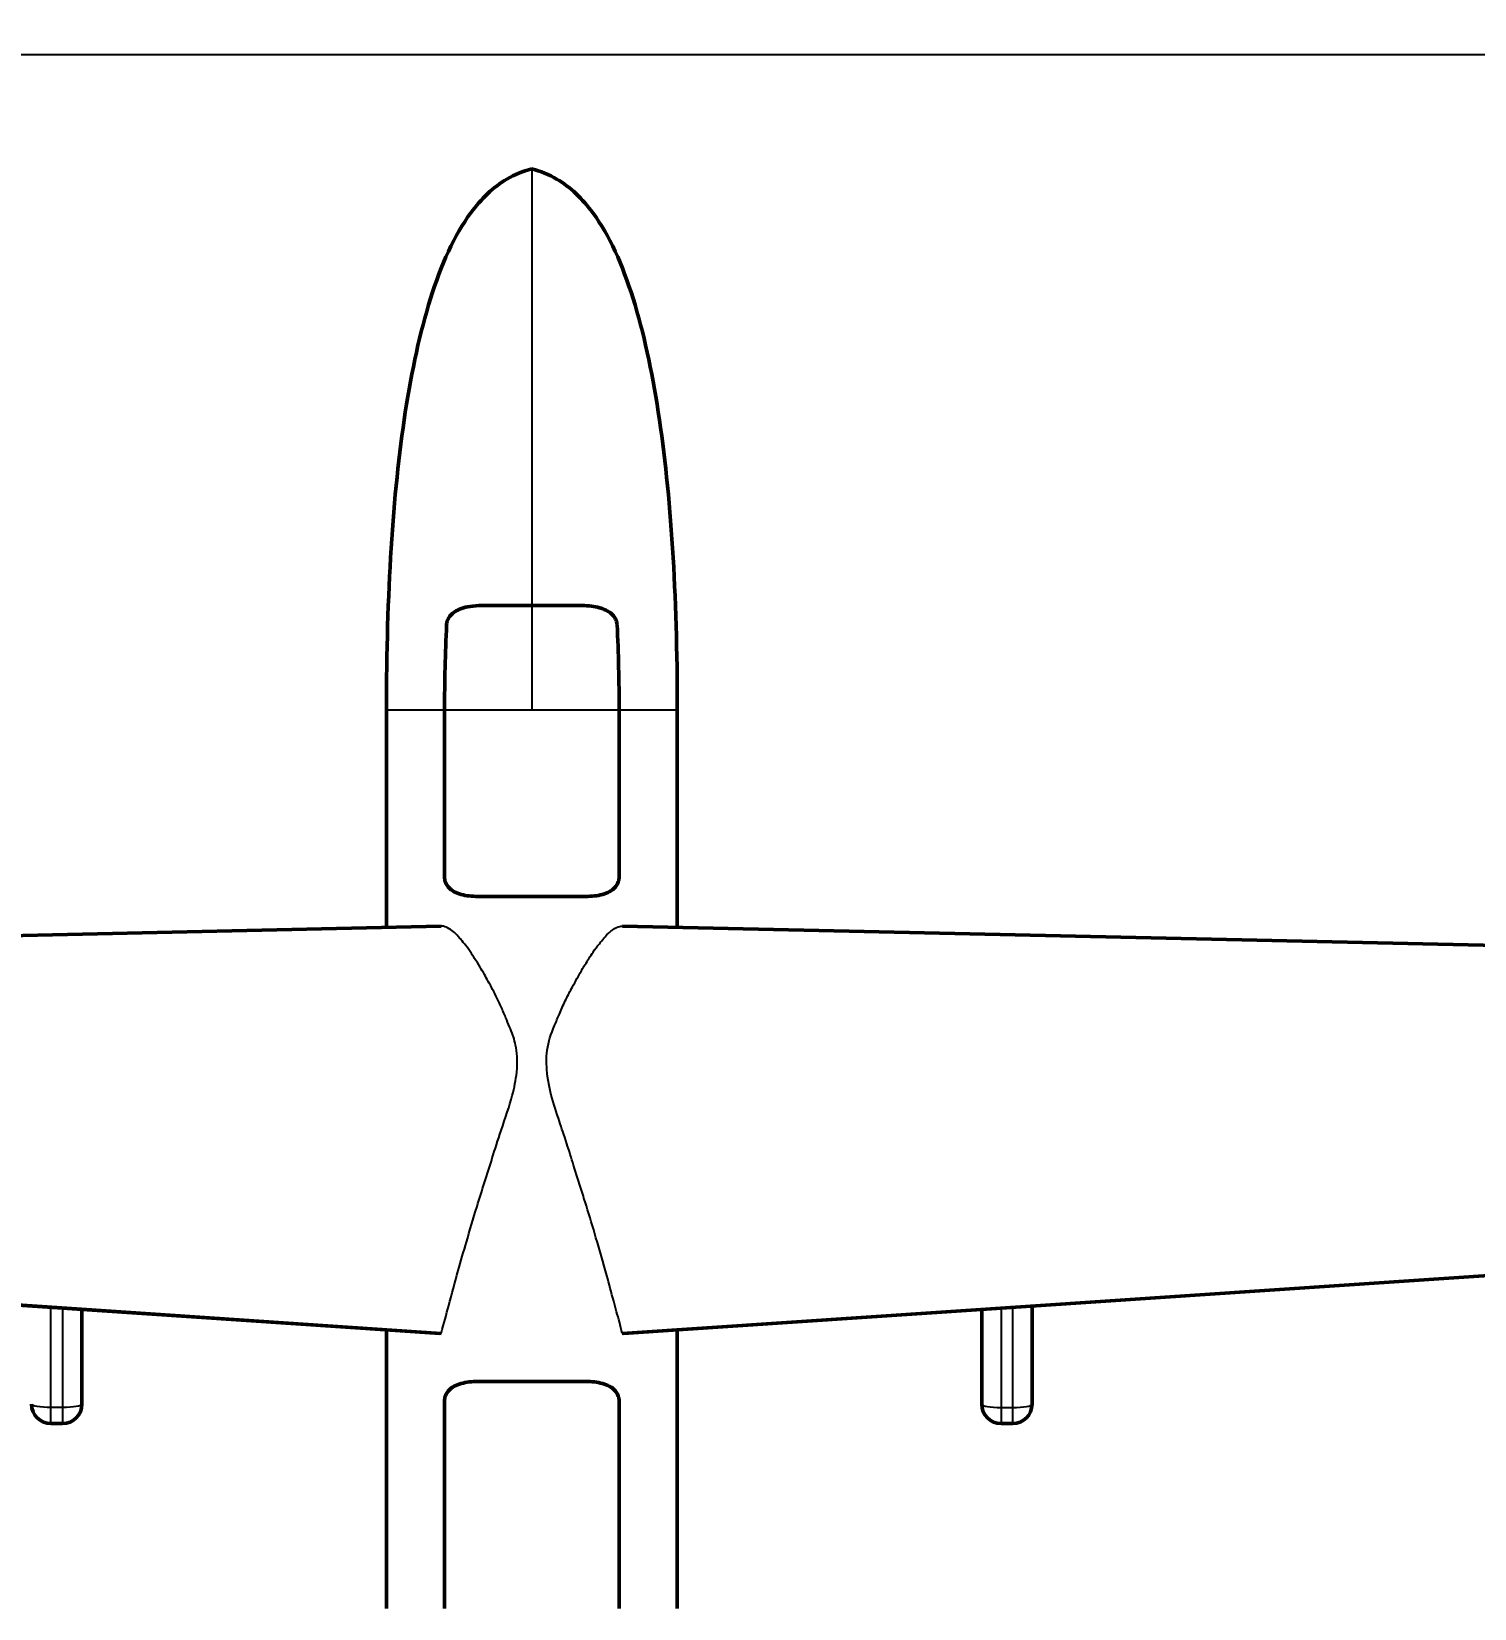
# Model space of a CAD drawing. Header units: inches. Extents: x -35.3 to 25, y 1.9 to 19.6.
# Drawn here: x -22.31 to -12.38, y 8.78 to 19.62 of the extents above; entities that cross this region are included whole.
import ezdxf

# ---------------------------------------------------------------- set-up
doc = ezdxf.new("R2010")
doc.units = ezdxf.units.IN
doc.header["$LTSCALE"] = 0.75
doc.header["$MEASUREMENT"] = 0
for name, color, linetype, lineweight in [('Dimensions', 7, 'Continuous', 25), ('Visible', 7, 'Continuous', 50), ('Visible Narrow', 7, 'Continuous', 25)]:
    doc.layers.add(name, color=color, linetype=linetype, lineweight=lineweight)
doc.styles.get("Standard").update_dxf_attribs({"font": 'arial.ttf'})
doc.dimstyles.get("Standard").update_dxf_attribs({"dimtxt": 0.24, "dimasz": 0.24, "dimexe": 0.14, "dimexo": 0.14, "dimgap": 0.1, "dimtad": 0, "dimtih": 1, "dimtoh": 1, "dimlfac": 0.083333, "dimzin": 12, "dimdsep": 46, "dimtxsty": 'Standard', "dimcen": 0, "dimclrd": 256, "dimclre": 256, "dimclrt": 256, "dimazin": 3, "dimtp": 0.01, "dimtm": 0.01, "dimtfac": 1, "dimtofl": 0, "dimtmove": 0, "dimatfit": 3, "dimfxl": 1, "dimtolj": 1, "dimtzin": 12, "dimarcsym": 1})

# ---------------------------------------------------------------- blocks, each defined once
blk = doc.blocks.new('*D6')
at = {"layer": 'Defpoints', "color": 0, "transparency": 16777216}
for p in [(-2.463236, 19.458786), (-35.269251, 11.725094), (-2.463236, 11.725094)]:
    blk.add_point(p, dxfattribs=at)
at = {"layer": 'Dimensions', "lineweight": -2, "transparency": 16777216}
for p, q in [((-35.269251, 11.865094), (-35.269251, 19.598786)), ((-2.463236, 11.865094), (-2.463236, 19.598786)), ((-35.029251, 19.458786), (-9.752496, 19.458786)), ((-2.703236, 19.458786), (-8.925156, 19.458786))]:
    blk.add_line(p, q, dxfattribs=at)
at = {"layer": 'Dimensions', "transparency": 16777216}
for points in [[(-35.029251, 19.498786), (-35.029251, 19.418786), (-35.269251, 19.458786)], [(-2.703236, 19.498786), (-2.703236, 19.418786), (-2.463236, 19.458786)]]:
    blk.add_solid(points, dxfattribs=at)
at = {"layer": 'Dimensions', "transparency": 16777216, "insert": (-9.338826, 19.458786), "char_height": 0.24, "attachment_point": 5}
blk.add_mtext('\\A1;24.6', dxfattribs=at)

msp = doc.modelspace()

# ---------------------------------------------------------------- linework, layer by layer
at = {"layer": 'Visible', "extrusion": (-1e-16, 1, 0)}
for p, q in [((-19.866, 14.953, -0.471), (-19.866, 13.46, -0.471)), ((-19.466, 13.805, 0.329), (-19.466, 14.953, 0.329)), ((-19.466, 13.805, 0.329), (-19.466, 14.953, 0.329)), ((-18.266, 14.953, 0.329), (-18.266, 13.805, 0.329)), ((-18.266, 14.953, 0.329), (-18.266, 13.805, 0.329)), ((-17.866, 14.953, -0.471), (-17.866, 13.46, -0.471)), ((-34.868, 13.125, 0.578), (-19.49, 13.468, 0.311)), ((-18.242, 13.468, 0.311), (-2.864, 13.125, 0.578)), ((-19.489, 10.669, 0.312), (-28.616, 11.28, 0.47)), ((-19.498, 10.669, 0.305), (-28.616, 11.28, 0.465)), ((-18.244, 10.669, 0.312), (-9.117, 11.28, 0.47)), ((-18.235, 10.669, 0.305), (-9.117, 11.28, 0.465)), ((-19.866, 10.694, -0.471), (-19.866, 8.778, -0.471)), ((-17.866, 10.694, -0.471), (-17.866, 8.778, -0.471)), ((-19.466, 8.778, 0.329), (-19.466, 10.205, 0.329)), ((-19.466, 8.778, 0.329), (-19.466, 10.205, 0.329)), ((-18.266, 10.205, 0.329), (-18.266, 8.778, 0.329)), ((-18.266, 10.205, 0.329), (-18.266, 8.778, 0.329))]:
    msp.add_line(p, q, dxfattribs=at)
at = {"layer": 'Visible', "extrusion": (1e-16, -1, 0)}
msp.add_arc((-18.866, -0.471, -13.672), 1, 68.9605, 111.0395, dxfattribs=at)
msp.add_arc((-18.866, -0.471, -13.672), 1, 68.9605, 111.0395, dxfattribs=at)
at = {"layer": 'Visible', "extrusion": (-1e-16, 1, 0)}
msp.add_arc((18.866, -0.471, 10.338), 1, 68.9605, 111.0395, dxfattribs=at)
msp.add_arc((18.866, -0.471, 10.338), 1, 68.9605, 111.0395, dxfattribs=at)
at = {"layer": 'Visible'}
for centre, start, end in [((-22.173, 10.182, -3.36), 180, 270), ((-22.093, 10.182, -3.36), 270, 0)]:
    msp.add_arc(centre, 0.133, start, end, dxfattribs=at)
at = {"layer": 'Visible', "extrusion": (0, -4.7e-15, -1)}
msp.add_arc((15.64, 10.182, 3.36), 0.133, 270, 0, dxfattribs=at)
at = {"layer": 'Visible', "extrusion": (-4.7e-15, 0, -1)}
msp.add_arc((15.56, 10.182, 3.36), 0.133, 180, 270, dxfattribs=at)
at = {"layer": 'Visible'}
for points, knots in [([(-19.866, 14.953, -0.471), (-19.866, 15.356, -0.471), (-19.855, 15.725, -0.471), (-19.812, 16.404, -0.471), (-19.78, 16.715, -0.471), (-19.692, 17.287, -0.471), (-19.635, 17.549, -0.471), (-19.49, 18.013, -0.471), (-19.4, 18.215, -0.471), (-19.214, 18.468, -0.471), (-19.131, 18.547, -0.471), (-18.984, 18.633, -0.471), (-18.927, 18.656, -0.471), (-18.866, 18.672, -0.471)], [-1, -1, -1, -1, -0.8, -0.8, -0.6, -0.6, -0.4, -0.4, -0.2, -0.2, -0.0722, -0.0722, 0, 0, 0, 0]), ([(-17.866, 14.953, -0.471), (-17.866, 15.356, -0.471), (-17.877, 15.725, -0.471), (-17.92, 16.404, -0.471), (-17.953, 16.715, -0.471), (-18.041, 17.287, -0.471), (-18.097, 17.549, -0.471), (-18.243, 18.013, -0.471), (-18.332, 18.215, -0.471), (-18.519, 18.468, -0.471), (-18.601, 18.547, -0.471), (-18.749, 18.633, -0.471), (-18.806, 18.656, -0.471), (-18.866, 18.672, -0.471)], [-1, -1, -1, -1, -0.8, -0.8, -0.6, -0.6, -0.4, -0.4, -0.2, -0.2, -0.0722, -0.0722, 0, 0, 0, 0]), ([(-19.452, 15.538, 0.329), (-19.452, 15.546, 0.329), (-19.451, 15.554, 0.33), (-19.445, 15.574, 0.333), (-19.439, 15.585, 0.337), (-19.42, 15.61, 0.349), (-19.405, 15.623, 0.359), (-19.357, 15.651, 0.387), (-19.32, 15.662, 0.408), (-19.245, 15.671, 0.441), (-19.217, 15.672, 0.453), (-19.188, 15.672, 0.463)], [-48.281243, -48.281243, -48.281243, -48.281243, -47.319307, -47.319307, -45.661658, -45.661658, -43.245778, -43.245778, -39.673505, -39.673505, -37.564264, -37.564264, -37.564264, -37.564264]), ([(-19.452, 15.538, 0.329), (-19.452, 15.546, 0.329), (-19.451, 15.554, 0.33), (-19.445, 15.574, 0.333), (-19.439, 15.585, 0.337), (-19.42, 15.61, 0.349), (-19.405, 15.623, 0.359), (-19.357, 15.651, 0.387), (-19.32, 15.662, 0.408), (-19.245, 15.671, 0.441), (-19.217, 15.672, 0.453), (-19.188, 15.672, 0.463)], [-48.281243, -48.281243, -48.281243, -48.281243, -47.319307, -47.319307, -45.661658, -45.661658, -43.245778, -43.245778, -39.673505, -39.673505, -37.564264, -37.564264, -37.564264, -37.564264]), ([(-18.545, 15.672, 0.463), (-18.531, 15.672, 0.458), (-18.517, 15.671, 0.453), (-18.459, 15.669, 0.43), (-18.421, 15.663, 0.412), (-18.359, 15.643, 0.378), (-18.336, 15.63, 0.364), (-18.309, 15.606, 0.347), (-18.301, 15.596, 0.342), (-18.289, 15.575, 0.334), (-18.285, 15.565, 0.332), (-18.281, 15.549, 0.33), (-18.281, 15.544, 0.329), (-18.28, 15.538, 0.329)], [-23.261518, -23.261518, -23.261518, -23.261518, -22.210742, -22.210742, -18.597366, -18.597366, -15.121, -15.121, -13.142381, -13.142381, -11.594851, -11.594851, -10.811799, -10.811799, -10.811799, -10.811799]), ([(-18.545, 15.672, 0.463), (-18.531, 15.672, 0.458), (-18.517, 15.671, 0.453), (-18.459, 15.669, 0.43), (-18.421, 15.663, 0.412), (-18.359, 15.643, 0.378), (-18.336, 15.63, 0.364), (-18.309, 15.606, 0.347), (-18.301, 15.596, 0.342), (-18.289, 15.575, 0.334), (-18.285, 15.565, 0.332), (-18.281, 15.549, 0.33), (-18.281, 15.544, 0.329), (-18.28, 15.538, 0.329)], [-23.261518, -23.261518, -23.261518, -23.261518, -22.210742, -22.210742, -18.597366, -18.597366, -15.121, -15.121, -13.142381, -13.142381, -11.594851, -11.594851, -10.811799, -10.811799, -10.811799, -10.811799]), ([(-19.225, 13.672, 0.463), (-19.234, 13.672, 0.459), (-19.243, 13.672, 0.456), (-19.272, 13.673, 0.443), (-19.292, 13.674, 0.435), (-19.329, 13.68, 0.416), (-19.348, 13.684, 0.406), (-19.38, 13.694, 0.387), (-19.396, 13.701, 0.378), (-19.417, 13.715, 0.364), (-19.424, 13.72, 0.359), (-19.436, 13.732, 0.351), (-19.442, 13.738, 0.347), (-19.45, 13.749, 0.341), (-19.452, 13.753, 0.34), (-19.457, 13.763, 0.336), (-19.459, 13.768, 0.334), (-19.463, 13.778, 0.332), (-19.464, 13.783, 0.331), (-19.466, 13.794, 0.33), (-19.466, 13.8, 0.329), (-19.466, 13.805, 0.329)], [38.982932, 38.982932, 38.982932, 38.982932, 39.621013, 39.621013, 41.066721, 41.066721, 42.51243, 42.51243, 43.744915, 43.744915, 44.361157, 44.361157, 44.977399, 44.977399, 45.338085, 45.338085, 45.698771, 45.698771, 46.059457, 46.059457, 46.420143, 46.420143, 46.420143, 46.420143]), ([(-19.225, 13.672, 0.463), (-19.234, 13.672, 0.459), (-19.243, 13.672, 0.456), (-19.272, 13.673, 0.443), (-19.292, 13.674, 0.435), (-19.329, 13.68, 0.416), (-19.348, 13.684, 0.406), (-19.38, 13.694, 0.387), (-19.396, 13.701, 0.378), (-19.417, 13.715, 0.364), (-19.424, 13.72, 0.359), (-19.436, 13.732, 0.351), (-19.442, 13.738, 0.347), (-19.45, 13.749, 0.341), (-19.452, 13.753, 0.34), (-19.457, 13.763, 0.336), (-19.459, 13.768, 0.334), (-19.463, 13.778, 0.332), (-19.464, 13.783, 0.331), (-19.466, 13.794, 0.33), (-19.466, 13.8, 0.329), (-19.466, 13.805, 0.329)], [38.982932, 38.982932, 38.982932, 38.982932, 39.621013, 39.621013, 41.066721, 41.066721, 42.51243, 42.51243, 43.744915, 43.744915, 44.361157, 44.361157, 44.977399, 44.977399, 45.338085, 45.338085, 45.698771, 45.698771, 46.059457, 46.059457, 46.420143, 46.420143, 46.420143, 46.420143]), ([(-18.266, 13.805, 0.329), (-18.266, 13.8, 0.329), (-18.267, 13.794, 0.33), (-18.268, 13.783, 0.331), (-18.27, 13.778, 0.332), (-18.273, 13.768, 0.334), (-18.275, 13.763, 0.336), (-18.28, 13.753, 0.34), (-18.283, 13.749, 0.341), (-18.291, 13.738, 0.347), (-18.296, 13.732, 0.351), (-18.308, 13.72, 0.359), (-18.315, 13.715, 0.364), (-18.337, 13.701, 0.378), (-18.352, 13.694, 0.387), (-18.385, 13.684, 0.406), (-18.403, 13.68, 0.416), (-18.441, 13.674, 0.435), (-18.46, 13.673, 0.443), (-18.489, 13.672, 0.456), (-18.498, 13.672, 0.459), (-18.507, 13.672, 0.463)], [15.473381, 15.473381, 15.473381, 15.473381, 15.834067, 15.834067, 16.194753, 16.194753, 16.555438, 16.555438, 16.916124, 16.916124, 17.532367, 17.532367, 18.148609, 18.148609, 19.381094, 19.381094, 20.826802, 20.826802, 22.272511, 22.272511, 22.910592, 22.910592, 22.910592, 22.910592]), ([(-18.266, 13.805, 0.329), (-18.266, 13.8, 0.329), (-18.267, 13.794, 0.33), (-18.268, 13.783, 0.331), (-18.27, 13.778, 0.332), (-18.273, 13.768, 0.334), (-18.275, 13.763, 0.336), (-18.28, 13.753, 0.34), (-18.283, 13.749, 0.341), (-18.291, 13.738, 0.347), (-18.296, 13.732, 0.351), (-18.308, 13.72, 0.359), (-18.315, 13.715, 0.364), (-18.337, 13.701, 0.378), (-18.352, 13.694, 0.387), (-18.385, 13.684, 0.406), (-18.403, 13.68, 0.416), (-18.441, 13.674, 0.435), (-18.46, 13.673, 0.443), (-18.489, 13.672, 0.456), (-18.498, 13.672, 0.459), (-18.507, 13.672, 0.463)], [15.473381, 15.473381, 15.473381, 15.473381, 15.834067, 15.834067, 16.194753, 16.194753, 16.555438, 16.555438, 16.916124, 16.916124, 17.532367, 17.532367, 18.148609, 18.148609, 19.381094, 19.381094, 20.826802, 20.826802, 22.272511, 22.272511, 22.910592, 22.910592, 22.910592, 22.910592]), ([(-19.466, 10.205, 0.329), (-19.466, 10.21, 0.329), (-19.466, 10.216, 0.33), (-19.464, 10.226, 0.331), (-19.463, 10.232, 0.332), (-19.459, 10.242, 0.334), (-19.457, 10.247, 0.336), (-19.452, 10.257, 0.34), (-19.45, 10.261, 0.341), (-19.442, 10.272, 0.347), (-19.436, 10.278, 0.351), (-19.424, 10.29, 0.359), (-19.417, 10.295, 0.364), (-19.396, 10.309, 0.378), (-19.38, 10.315, 0.387), (-19.348, 10.326, 0.406), (-19.329, 10.33, 0.416), (-19.292, 10.336, 0.435), (-19.272, 10.337, 0.443), (-19.243, 10.338, 0.456), (-19.234, 10.338, 0.459), (-19.225, 10.338, 0.463)], [46.420143, 46.420143, 46.420143, 46.420143, 46.780828, 46.780828, 47.141514, 47.141514, 47.5022, 47.5022, 47.862886, 47.862886, 48.479128, 48.479128, 49.095371, 49.095371, 50.327856, 50.327856, 51.773564, 51.773564, 53.219273, 53.219273, 53.857353, 53.857353, 53.857353, 53.857353]), ([(-19.466, 10.205, 0.329), (-19.466, 10.21, 0.329), (-19.466, 10.216, 0.33), (-19.464, 10.226, 0.331), (-19.463, 10.232, 0.332), (-19.459, 10.242, 0.334), (-19.457, 10.247, 0.336), (-19.452, 10.257, 0.34), (-19.45, 10.261, 0.341), (-19.442, 10.272, 0.347), (-19.436, 10.278, 0.351), (-19.424, 10.29, 0.359), (-19.417, 10.295, 0.364), (-19.396, 10.309, 0.378), (-19.38, 10.315, 0.387), (-19.348, 10.326, 0.406), (-19.329, 10.33, 0.416), (-19.292, 10.336, 0.435), (-19.272, 10.337, 0.443), (-19.243, 10.338, 0.456), (-19.234, 10.338, 0.459), (-19.225, 10.338, 0.463)], [46.420143, 46.420143, 46.420143, 46.420143, 46.780828, 46.780828, 47.141514, 47.141514, 47.5022, 47.5022, 47.862886, 47.862886, 48.479128, 48.479128, 49.095371, 49.095371, 50.327856, 50.327856, 51.773564, 51.773564, 53.219273, 53.219273, 53.857353, 53.857353, 53.857353, 53.857353]), ([(-18.507, 10.338, 0.463), (-18.498, 10.338, 0.459), (-18.489, 10.338, 0.456), (-18.46, 10.337, 0.443), (-18.441, 10.336, 0.435), (-18.403, 10.33, 0.416), (-18.385, 10.326, 0.406), (-18.352, 10.315, 0.387), (-18.337, 10.309, 0.378), (-18.315, 10.295, 0.364), (-18.308, 10.29, 0.359), (-18.296, 10.278, 0.351), (-18.291, 10.272, 0.347), (-18.283, 10.261, 0.341), (-18.28, 10.257, 0.34), (-18.275, 10.247, 0.336), (-18.273, 10.242, 0.334), (-18.27, 10.232, 0.332), (-18.268, 10.226, 0.331), (-18.267, 10.216, 0.33), (-18.266, 10.21, 0.329), (-18.266, 10.205, 0.329)], [8.03617, 8.03617, 8.03617, 8.03617, 8.674251, 8.674251, 10.119959, 10.119959, 11.565668, 11.565668, 12.798153, 12.798153, 13.414395, 13.414395, 14.030638, 14.030638, 14.391323, 14.391323, 14.752009, 14.752009, 15.112695, 15.112695, 15.473381, 15.473381, 15.473381, 15.473381]), ([(-18.507, 10.338, 0.463), (-18.498, 10.338, 0.459), (-18.489, 10.338, 0.456), (-18.46, 10.337, 0.443), (-18.441, 10.336, 0.435), (-18.403, 10.33, 0.416), (-18.385, 10.326, 0.406), (-18.352, 10.315, 0.387), (-18.337, 10.309, 0.378), (-18.315, 10.295, 0.364), (-18.308, 10.29, 0.359), (-18.296, 10.278, 0.351), (-18.291, 10.272, 0.347), (-18.283, 10.261, 0.341), (-18.28, 10.257, 0.34), (-18.275, 10.247, 0.336), (-18.273, 10.242, 0.334), (-18.27, 10.232, 0.332), (-18.268, 10.226, 0.331), (-18.267, 10.216, 0.33), (-18.266, 10.21, 0.329), (-18.266, 10.205, 0.329)], [8.03617, 8.03617, 8.03617, 8.03617, 8.674251, 8.674251, 10.119959, 10.119959, 11.565668, 11.565668, 12.798153, 12.798153, 13.414395, 13.414395, 14.030638, 14.030638, 14.391323, 14.391323, 14.752009, 14.752009, 15.112695, 15.112695, 15.473381, 15.473381, 15.473381, 15.473381]), ([(-22.173, 10.049, -3.36), (-22.16, 10.049, -3.36), (-22.146, 10.049, -3.36), (-22.133, 10.049, -3.36), (-22.12, 10.049, -3.36), (-22.106, 10.049, -3.36), (-22.093, 10.049, -3.36)], [3.048, 3.048, 3.048, 3.048, 3.9624, 3.9624, 3.9624, 4.8768, 4.8768, 4.8768, 4.8768]), ([(-15.56, 10.049, -3.36), (-15.573, 10.049, -3.36), (-15.586, 10.049, -3.36), (-15.6, 10.049, -3.36), (-15.613, 10.049, -3.36), (-15.626, 10.049, -3.36), (-15.64, 10.049, -3.36)], [3.048, 3.048, 3.048, 3.048, 3.9624, 3.9624, 3.9624, 4.8768, 4.8768, 4.8768, 4.8768])]:
    msp.add_open_spline(points, degree=3, knots=knots, dxfattribs=at)
at = {"layer": 'Visible', "extrusion": (0, 1, 0)}
for points in [[(-19.188, 15.672, 0.463), (-19.084, 15.672, 0.498), (-18.976, 15.672, 0.516), (-18.866, 15.672, 0.516)], [(-19.188, 15.672, 0.463), (-19.084, 15.672, 0.498), (-18.976, 15.672, 0.516), (-18.866, 15.672, 0.516)], [(-18.866, 15.672, 0.516), (-18.757, 15.672, 0.516), (-18.648, 15.672, 0.498), (-18.545, 15.672, 0.463)], [(-18.866, 15.672, 0.516), (-18.757, 15.672, 0.516), (-18.648, 15.672, 0.498), (-18.545, 15.672, 0.463)]]:
    msp.add_open_spline(points, degree=3, dxfattribs=at)
at = {"layer": 'Visible'}
for points in [[(-19.466, 14.953, 0.329), (-19.466, 15.148, 0.329), (-19.462, 15.344, 0.329), (-19.452, 15.538, 0.329)], [(-19.466, 14.953, 0.329), (-19.466, 15.148, 0.329), (-19.462, 15.344, 0.329), (-19.452, 15.538, 0.329)], [(-18.28, 15.538, 0.329), (-18.27, 15.344, 0.329), (-18.266, 15.148, 0.329), (-18.266, 14.953, 0.329)], [(-18.28, 15.538, 0.329), (-18.27, 15.344, 0.329), (-18.266, 15.148, 0.329), (-18.266, 14.953, 0.329)]]:
    msp.add_open_spline(points, degree=3, dxfattribs=at)
at = {"layer": 'Visible', "extrusion": (1, 0, 0)}
for points, knots in [([(-15.426, 10.857, -3.252), (-15.426, 10.771, -3.265), (-15.426, 10.684, -3.278), (-15.426, 10.479, -3.31), (-15.426, 10.361, -3.33), (-15.426, 10.222, -3.353), (-15.426, 10.202, -3.356), (-15.426, 10.182, -3.36)], [-18.202698, -18.202698, -18.202698, -18.202698, -12.194254, -12.194254, -3.970093, -3.970093, -2.570511, -2.570511, -2.570511, -2.570511]), ([(-21.96, 10.182, -3.36), (-21.96, 10.202, -3.356), (-21.96, 10.222, -3.353), (-21.96, 10.361, -3.33), (-21.96, 10.479, -3.31), (-21.96, 10.677, -3.279), (-21.96, 10.755, -3.267), (-21.96, 10.834, -3.256)], [-57.42664, -57.42664, -57.42664, -57.42664, -56.027058, -56.027058, -47.802897, -47.802897, -42.332044, -42.332044, -42.332044, -42.332044]), ([(-15.773, 10.182, -3.36), (-15.773, 10.202, -3.356), (-15.773, 10.222, -3.353), (-15.773, 10.361, -3.33), (-15.773, 10.479, -3.31), (-15.773, 10.677, -3.279), (-15.773, 10.755, -3.267), (-15.773, 10.834, -3.256)], [-57.42664, -57.42664, -57.42664, -57.42664, -56.027058, -56.027058, -47.802897, -47.802897, -42.332044, -42.332044, -42.332044, -42.332044])]:
    msp.add_open_spline(points, degree=3, knots=knots, dxfattribs=at)
at = {"layer": 'Visible Narrow', "extrusion": (1e-16, -1, 0)}
for start, end in [(126.8699, 180), (90, 126.8699), (53.1301, 90), (0, 53.1301)]:
    msp.add_arc((-18.866, -0.471, -14.953), 1, start, end, dxfattribs=at)
at = {"layer": 'Visible Narrow', "extrusion": (1e-16, -0.986099, -0.16616)}
for centre, start, end in [((-22.173, -5.005, -9.482), 90, 180), ((-22.093, -5.005, -9.482), 0, 90)]:
    msp.add_arc(centre, 0.133, start, end, dxfattribs=at)
at = {"layer": 'Visible Narrow', "extrusion": (-1, -1e-16, 0)}
for centre in [(-10.182, -3.36, 22.173), (-10.182, -3.36, 15.56)]:
    msp.add_arc(centre, 0.133, 0, 80.4354, dxfattribs=at)
at = {"layer": 'Visible Narrow', "extrusion": (1, 1e-16, 0)}
for centre in [(10.182, -3.36, -22.093), (10.182, -3.36, -15.64)]:
    msp.add_arc(centre, 0.133, 99.5646, 180, dxfattribs=at)
at = {"layer": 'Visible Narrow', "extrusion": (-1e-16, 0.986099, 0.16616)}
for centre, start, end in [((15.64, -5.005, 9.482), 0, 90), ((15.56, -5.005, 9.482), 90, 180)]:
    msp.add_arc(centre, 0.133, start, end, dxfattribs=at)
at = {"layer": 'Visible Narrow', "extrusion": (0.066778, 0.997767, -0.001166)}
msp.add_ellipse((-18.866, 10.626, -0.471), major_axis=(-1, 0.067, 0.017), ratio=0.997767, start_param=0.87012, end_param=0.881485, dxfattribs=at)
at = {"layer": 'Visible Narrow', "extrusion": (0.066778, -0.997767, 0.001166)}
msp.add_ellipse((-18.866, 10.626, -0.471), major_axis=(1, 0.067, 0.017), ratio=0.997767, start_param=0.87012, end_param=0.881485, dxfattribs=at)
at = {"layer": 'Visible Narrow', "extrusion": (1, 0, 0)}
for points, degree, knots in [([(-18.866, 18.672, -0.471), (-18.866, 18.659, -0.42), (-18.866, 18.624, -0.324), (-18.866, 18.545, -0.192), (-18.866, 18.388, -0.041), (-18.866, 18.119, 0.111), (-18.866, 17.793, 0.232), (-18.866, 17.421, 0.328), (-18.866, 17.011, 0.403), (-18.866, 16.585, 0.457), (-18.866, 16.222, 0.488), (-18.866, 15.939, 0.505), (-18.866, 15.753, 0.513), (-18.866, 15.672, 0.516)], 5, [0, 0, 0, 0, 0, 0, 0.1, 0.2, 0.3, 0.4, 0.5, 0.6, 0.7, 0.8, 0.8746651, 0.8746651, 0.8746651, 0.8746651, 0.8746651, 0.8746651]), ([(-18.866, 15.672, 0.516), (-18.866, 15.644, 0.517), (-18.866, 15.507, 0.522), (-18.866, 15.367, 0.526), (-18.866, 15.222, 0.528), (-18.866, 15.074, 0.529), (-18.866, 14.953, 0.529)], 5, [0.8746651, 0.8746651, 0.8746651, 0.8746651, 0.8746651, 0.8746651, 0.9, 1, 1, 1, 1, 1, 1]), ([(-22.173, 10.16, -3.228), (-22.173, 10.18, -3.225), (-22.173, 10.2, -3.221), (-22.173, 10.339, -3.198), (-22.173, 10.458, -3.179), (-22.173, 10.667, -3.146), (-22.173, 10.758, -3.132), (-22.173, 10.848, -3.119)], 3, [2.570511, 2.570511, 2.570511, 2.570511, 3.970093, 3.970093, 12.194254, 12.194254, 18.439873, 18.439873, 18.439873, 18.439873]), ([(-22.093, 10.843, -3.12), (-22.093, 10.754, -3.133), (-22.093, 10.666, -3.146), (-22.093, 10.458, -3.179), (-22.093, 10.339, -3.198), (-22.093, 10.2, -3.221), (-22.093, 10.18, -3.225), (-22.093, 10.16, -3.228)], 3, [41.680458, 41.680458, 41.680458, 41.680458, 47.802897, 47.802897, 56.027058, 56.027058, 57.42664, 57.42664, 57.42664, 57.42664]), ([(-15.64, 10.843, -3.12), (-15.64, 10.754, -3.133), (-15.64, 10.666, -3.146), (-15.64, 10.458, -3.179), (-15.64, 10.339, -3.198), (-15.64, 10.2, -3.221), (-15.64, 10.18, -3.225), (-15.64, 10.16, -3.228)], 3, [41.680458, 41.680458, 41.680458, 41.680458, 47.802897, 47.802897, 56.027058, 56.027058, 57.42664, 57.42664, 57.42664, 57.42664]), ([(-15.56, 10.16, -3.228), (-15.56, 10.18, -3.225), (-15.56, 10.2, -3.221), (-15.56, 10.339, -3.198), (-15.56, 10.458, -3.179), (-15.56, 10.667, -3.146), (-15.56, 10.758, -3.132), (-15.56, 10.848, -3.119)], 3, [2.570511, 2.570511, 2.570511, 2.570511, 3.970093, 3.970093, 12.194254, 12.194254, 18.439873, 18.439873, 18.439873, 18.439873])]:
    msp.add_open_spline(points, degree=degree, knots=knots, dxfattribs=at)
at = {"layer": 'Visible Narrow'}
for points, knots in [([(-19.489, 10.669, 0.312), (-19.471, 10.739, 0.326), (-19.454, 10.798, 0.338), (-19.416, 10.94, 0.365), (-19.395, 11.019, 0.379), (-19.354, 11.166, 0.403), (-19.335, 11.231, 0.413), (-19.293, 11.376, 0.434), (-19.268, 11.458, 0.445), (-19.226, 11.596, 0.463), (-19.209, 11.65, 0.469), (-19.173, 11.763, 0.481), (-19.155, 11.819, 0.487), (-19.12, 11.932, 0.497), (-19.1, 11.996, 0.502), (-19.047, 12.154, 0.513), (-19.02, 12.228, 0.517), (-18.987, 12.357, 0.522), (-18.976, 12.41, 0.523), (-18.962, 12.544, 0.525), (-18.968, 12.605, 0.524), (-18.986, 12.689, 0.522), (-18.998, 12.723, 0.521), (-19.021, 12.781, 0.517), (-19.031, 12.804, 0.516), (-19.049, 12.847, 0.512), (-19.06, 12.875, 0.51), (-19.083, 12.925, 0.506), (-19.094, 12.95, 0.503), (-19.125, 13.013, 0.495), (-19.147, 13.054, 0.489), (-19.183, 13.119, 0.478), (-19.202, 13.153, 0.471), (-19.235, 13.209, 0.459), (-19.247, 13.227, 0.454), (-19.268, 13.259, 0.445), (-19.274, 13.269, 0.442), (-19.294, 13.3, 0.433), (-19.306, 13.316, 0.428), (-19.332, 13.35, 0.414), (-19.343, 13.363, 0.408), (-19.359, 13.382, 0.399), (-19.366, 13.39, 0.395), (-19.382, 13.408, 0.386), (-19.389, 13.416, 0.382), (-19.409, 13.433, 0.369), (-19.422, 13.443, 0.361), (-19.449, 13.458, 0.342), (-19.462, 13.464, 0.333), (-19.479, 13.468, 0.32), (-19.484, 13.468, 0.316), (-19.489, 13.468, 0.311), (-19.49, 13.468, 0.311), (-19.49, 13.468, 0.311)], [-421.881229, -421.881229, -421.881229, -421.881229, -407.806138, -407.806138, -389.608572, -389.608572, -374.863124, -374.863124, -356.802402, -356.802402, -344.479531, -344.479531, -331.516195, -331.516195, -318.038134, -318.038134, -299.800619, -299.800619, -287.307116, -287.307116, -268.476244, -268.476244, -252.002428, -252.002428, -243.62406, -243.62406, -233.463444, -233.463444, -222.629134, -222.629134, -206.563523, -206.563523, -192.321919, -192.321919, -181.482251, -181.482251, -174.143721, -174.143721, -159.793085, -159.793085, -151.403572, -151.403572, -146.279967, -146.279967, -138.079683, -138.079683, -129.655941, -129.655941, -120.17289, -120.17289, -115.922946, -115.922946, -115.543954, -115.543954, -115.543954, -115.543954]), ([(-18.244, 10.669, 0.312), (-18.251, 10.695, 0.317), (-18.257, 10.721, 0.323), (-18.277, 10.795, 0.337), (-18.289, 10.839, 0.346), (-18.319, 10.948, 0.366), (-18.334, 11.007, 0.376), (-18.375, 11.154, 0.401), (-18.4, 11.24, 0.414), (-18.446, 11.398, 0.437), (-18.468, 11.471, 0.447), (-18.502, 11.581, 0.461), (-18.513, 11.617, 0.465), (-18.543, 11.71, 0.476), (-18.56, 11.765, 0.481), (-18.595, 11.875, 0.492), (-18.61, 11.924, 0.496), (-18.646, 12.035, 0.505), (-18.661, 12.08, 0.508), (-18.697, 12.187, 0.515), (-18.717, 12.245, 0.518), (-18.753, 12.385, 0.523), (-18.776, 12.502, 0.525), (-18.752, 12.678, 0.523), (-18.735, 12.724, 0.521), (-18.7, 12.809, 0.515), (-18.687, 12.839, 0.513), (-18.664, 12.893, 0.509), (-18.651, 12.924, 0.506), (-18.622, 12.983, 0.499), (-18.608, 13.011, 0.495), (-18.575, 13.073, 0.486), (-18.553, 13.113, 0.479), (-18.518, 13.174, 0.467), (-18.505, 13.195, 0.462), (-18.482, 13.231, 0.453), (-18.478, 13.237, 0.451), (-18.463, 13.261, 0.444), (-18.455, 13.275, 0.441), (-18.432, 13.309, 0.43), (-18.419, 13.326, 0.424), (-18.396, 13.354, 0.412), (-18.391, 13.361, 0.409), (-18.376, 13.378, 0.401), (-18.364, 13.393, 0.394), (-18.348, 13.412, 0.384), (-18.341, 13.418, 0.38), (-18.32, 13.436, 0.367), (-18.302, 13.449, 0.355), (-18.267, 13.465, 0.33), (-18.255, 13.468, 0.321), (-18.245, 13.468, 0.313), (-18.243, 13.468, 0.312), (-18.242, 13.468, 0.311)], [0, 0, 0, 0, 1.897768, 1.897768, 5.32164, 5.32164, 9.063256, 9.063256, 14.535641, 14.535641, 19.040436, 19.040436, 21.224973, 21.224973, 24.770767, 24.770767, 27.662553, 27.662553, 31.358939, 31.358939, 36.494651, 36.494651, 42.983322, 42.983322, 46.500976, 46.500976, 47.842654, 47.842654, 49.427233, 49.427233, 50.943087, 50.943087, 52.833758, 52.833758, 54.348651, 54.348651, 54.658038, 54.658038, 55.563582, 55.563582, 56.748641, 56.748641, 57.120137, 57.120137, 57.727358, 57.727358, 58.220613, 58.220613, 58.993198, 58.993198, 59.649852, 59.649852, 59.735385, 59.735385, 59.735385, 59.735385]), ([(-22.093, 10.16, -3.228), (-22.106, 10.16, -3.228), (-22.12, 10.16, -3.228), (-22.133, 10.16, -3.228), (-22.146, 10.16, -3.228), (-22.16, 10.16, -3.228), (-22.173, 10.16, -3.228)], [-4.8768, -4.8768, -4.8768, -4.8768, -3.9624, -3.9624, -3.9624, -3.048, -3.048, -3.048, -3.048]), ([(-15.64, 10.16, -3.228), (-15.626, 10.16, -3.228), (-15.613, 10.16, -3.228), (-15.6, 10.16, -3.228), (-15.586, 10.16, -3.228), (-15.573, 10.16, -3.228), (-15.56, 10.16, -3.228)], [-4.8768, -4.8768, -4.8768, -4.8768, -3.9624, -3.9624, -3.9624, -3.048, -3.048, -3.048, -3.048])]:
    msp.add_open_spline(points, degree=3, knots=knots, dxfattribs=at)

# ---------------------------------------------------------------- dimensions: what is measured, and where the dimension line sits
at = {"layer": 'Dimensions'}
dim = msp.add_linear_dim(base=(-2.463, 19.459), p1=(-35.269, 11.725), p2=(-2.463, 11.725), angle=0, dimstyle='Standard', override={"dimlfac": 0.75}, dxfattribs=at)
dim.commit()
dim.dimension.update_dxf_attribs({"geometry": '*D6', "text_midpoint": (-9.339, 19.459), "dimtype": 161})

doc.saveas('drawing.dxf')
